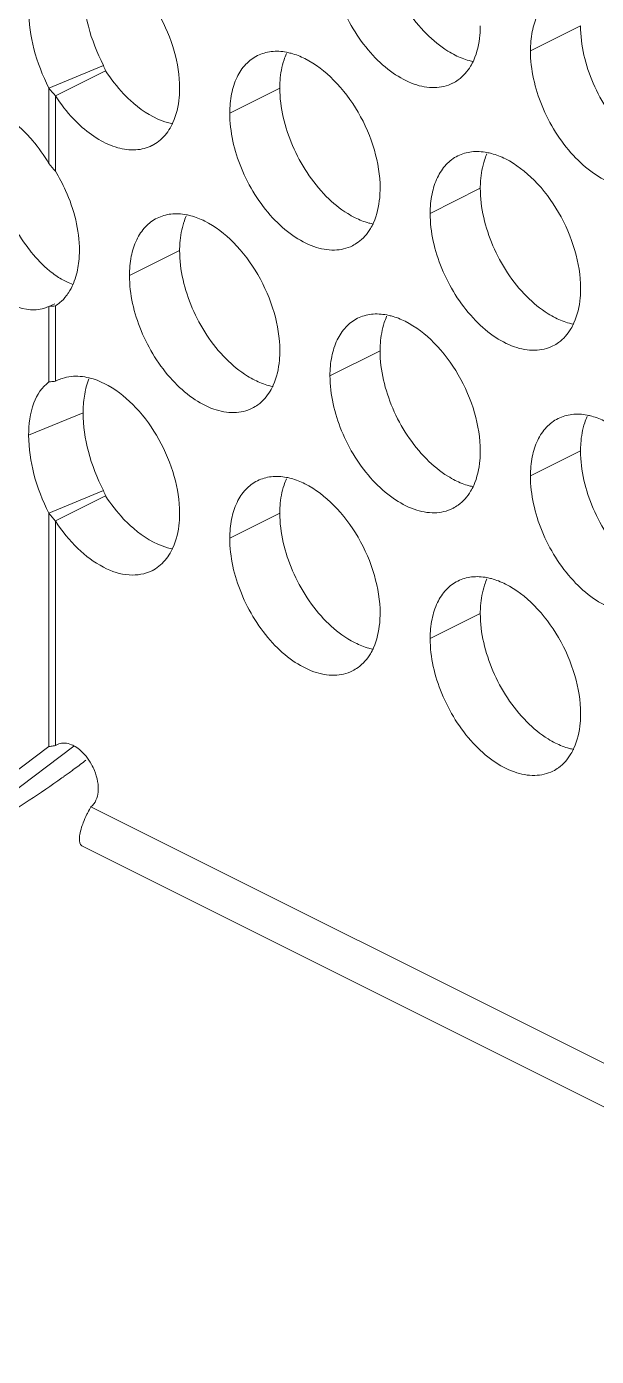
# Model space of a CAD drawing. Header units: millimetres. Extents: x 0 to 2524, y 0 to 1785.
# Drawn here: x 1808.52 to 1814.95, y 782.48 to 797.5 of the extents above; entities that cross this region are included whole.
import ezdxf

# ---------------------------------------------------------------- set-up
doc = ezdxf.new("R2010")
doc.units = ezdxf.units.MM
doc.header["$LTSCALE"] = 0.1
doc.layers.get('0').update_dxf_attribs({"lineweight": 13})
doc.layers.add('标注', color=251, linetype='Continuous', lineweight=9)

msp = doc.modelspace()

# ---------------------------------------------------------------- linework, layer by layer
for p, q in [((1807.679, 788.546), (1808.77, 789.368)), ((1808.294, 788.802), (1809.05, 789.371)), ((1808.865, 789.391), (1808.844, 789.379)), ((1808.866, 789.39), (1808.844, 789.379)), ((1809.037, 789.101), (1809.056, 789.115)), ((1809.244, 788.689), (1899.058, 743.782)), ((1809.141, 788.247), (1809.156, 788.24)), ((1899.37, 743.133), (1809.156, 788.24))]:
    msp.add_line(p, q)
for centre, radius, start, end in [((1808.441, 791.758), 2.413, 277.8367, 278.4103), ((1808.418, 791.912), 2.569, 278.4154, 279.5521), ((1802.727, 797.672), 10.643, 306.4887, 307.3757), ((1803.208, 797), 9.817, 302.9517, 305.5601), ((1802.949, 797.369), 10.268, 305.5363, 305.7092), ((1802.91, 797.424), 10.335, 305.7093, 306.0049), ((1802.856, 797.499), 10.428, 306.0049, 306.356), ((1803.459, 796.615), 9.358, 301.6085, 302.9471)]:
    msp.add_arc(centre, radius, start, end)
for points, knots in [([(1808.95, 789.408), (1808.943, 789.408), (1808.914, 789.409), (1808.884, 789.401), (1808.865, 789.392)], [0, 0, 0, 0, 0.261209, 1, 1, 1, 1]), ([(1809.051, 789.377), (1809.042, 789.381), (1809.011, 789.396), (1808.976, 789.406), (1808.95, 789.408)], [0, 0, 0, 0, 0.267818, 1, 1, 1, 1]), ([(1809.283, 789.099), (1809.274, 789.122), (1809.231, 789.21), (1809.169, 789.29), (1809.113, 789.335)], [0, 0, 0, 0, 0.259631, 1, 1, 1, 1]), ([(1809.244, 788.689), (1809.294, 788.725), (1809.334, 788.834), (1809.323, 788.977), (1809.3, 789.058), (1809.283, 789.099)], [0, 0, 0, 0, 0.425447, 0.699006, 1, 1, 1, 1]), ([(1809.198, 788.603), (1809.202, 788.61), (1809.216, 788.639), (1809.232, 788.668), (1809.244, 788.689)], [0, 0, 0, 0, 0.240635, 1, 1, 1, 1]), ([(1809.145, 788.478), (1809.149, 788.488), (1809.164, 788.53), (1809.183, 788.572), (1809.198, 788.603)], [0, 0, 0, 0, 0.230399, 1, 1, 1, 1]), ([(1809.141, 788.247), (1809.119, 788.263), (1809.11, 788.323), (1809.121, 788.399), (1809.136, 788.45), (1809.145, 788.478)], [0, 0, 0, 0, 0.342839, 0.630006, 1, 1, 1, 1])]:
    msp.add_open_spline(points, degree=3, knots=knots)
msp.add_open_spline([(1809.113, 789.335), (1809.094, 789.351), (1809.073, 789.365), (1809.051, 789.377)], degree=3)
at = {"layer": '标注'}
for p, q in [((1814.771, 797.505), (1814.205, 797.223)), ((1809.385, 797.059), (1808.77, 796.803)), ((1809.41, 796.997), (1808.844, 796.715)), ((1808.77, 796.803), (1808.77, 795.949)), ((1811.376, 796.802), (1810.811, 796.52)), ((1808.844, 796.715), (1808.844, 795.863)), ((1813.639, 795.671), (1813.073, 795.388)), ((1813.639, 795.671), (1813.073, 795.388)), ((1810.245, 794.968), (1809.679, 794.685)), ((1808.835, 794.365), (1808.77, 794.338)), ((1808.77, 794.338), (1808.745, 794.328)), ((1808.77, 794.338), (1808.77, 793.484)), ((1808.844, 794.343), (1808.844, 793.492)), ((1812.508, 793.837), (1811.942, 793.554)), ((1808.844, 793.492), (1808.86, 793.5)), ((1809.156, 793.137), (1808.541, 792.882)), ((1814.771, 792.705), (1814.205, 792.423)), ((1809.385, 792.259), (1808.77, 792.003)), ((1809.41, 792.197), (1808.844, 791.915)), ((1808.77, 792.003), (1808.77, 789.368)), ((1811.376, 792.002), (1810.811, 791.72)), ((1808.844, 791.915), (1808.844, 789.379)), ((1813.639, 790.871), (1813.073, 790.588))]:
    msp.add_line(p, q, dxfattribs=at)
for centre, radius, start, end in [((1812.121, 796.891), 0.734, 155.8796, 161.7803), ((1810.182, 797.344), 0.847, 199.7011, 204.1814), ((1809.652, 797.467), 1.104, 216.9719, 222.9731), ((1813.125, 797.262), 0.453, 296.5256, 305.9034), ((1809.729, 796.562), 0.457, 296.5685, 308.2187), ((1814.384, 795.76), 0.734, 155.8796, 161.7803), ((1814.384, 795.76), 0.734, 155.8796, 161.7803), ((1811.311, 798.065), 3.306, 219.7824, 221.7528), ((1810.99, 795.057), 0.734, 155.8796, 161.7803), ((1811.993, 795.428), 0.453, 296.5256, 305.9034), ((1809.385, 795.457), 0.94, 235.2265, 239.6574), ((1809.323, 795.352), 0.818, 239.6492, 244.5397), ((1808.594, 794.732), 0.462, 302.7451, 310.382), ((1813.252, 793.926), 0.734, 155.8796, 161.7803), ((1814.256, 794.296), 0.453, 296.5256, 305.9034), ((1814.256, 794.296), 0.453, 296.5256, 305.9034), ((1810.862, 793.593), 0.453, 296.5256, 305.9034), ((1815.515, 792.794), 0.734, 155.8796, 161.7803), ((1810.182, 792.544), 0.847, 199.7011, 204.1814), ((1812.121, 792.091), 0.734, 155.8796, 161.7803), ((1809.652, 792.667), 1.104, 216.9719, 222.9731), ((1813.125, 792.462), 0.453, 296.5256, 305.9034), ((1809.729, 791.762), 0.457, 296.5685, 308.2187), ((1814.384, 790.96), 0.734, 155.8796, 161.7803), ((1811.993, 790.628), 0.453, 296.5256, 305.9034), ((1814.256, 789.496), 0.453, 296.5256, 305.9034)]:
    msp.add_arc(centre, radius, start, end, dxfattribs=at)
for points, knots in [([(1813.032, 797.415), (1812.87, 797.578), (1812.619, 797.965), (1812.508, 798.415), (1812.508, 798.637)], [0, 0, 0, 0, 0.508684, 1, 1, 1, 1]), ([(1813.327, 796.856), (1813.265, 796.825), (1813.115, 796.791), (1812.877, 796.839), (1812.639, 796.97), (1812.331, 797.247), (1812.045, 797.71), (1811.942, 798.142), (1811.942, 798.354)], [0, 0, 0, 0, 0.090718, 0.191742, 0.308104, 0.439279, 0.725532, 1, 1, 1, 1]), ([(1809.439, 798.243), (1809.555, 798.178), (1809.775, 797.995), (1810.027, 797.641), (1810.198, 797.234), (1810.245, 796.943), (1810.245, 796.802)], [0, 0, 0, 0, 0.232666, 0.491415, 0.754834, 1, 1, 1, 1]), ([(1809.385, 797.059), (1809.312, 797.199), (1809.202, 797.485), (1809.156, 797.79), (1809.156, 797.937)], [0, 0, 0, 0, 0.517022, 1, 1, 1, 1]), ([(1814.205, 797.223), (1814.205, 797.295), (1814.217, 797.434), (1814.276, 797.625), (1814.375, 797.777), (1814.468, 797.847), (1814.517, 797.872)], [0, 0, 0, 0, 0.289235, 0.54966, 0.782932, 1, 1, 1, 1]), ([(1808.77, 796.803), (1808.697, 796.943), (1808.587, 797.23), (1808.541, 797.534), (1808.541, 797.682)], [0, 0, 0, 0, 0.517022, 1, 1, 1, 1]), ([(1813.356, 797.173), (1813.328, 797.188), (1813.21, 797.254), (1813.104, 797.341), (1813.032, 797.415)], [0, 0, 0, 0, 0.235002, 1, 1, 1, 1]), ([(1813.639, 797.505), (1813.639, 797.47), (1813.633, 797.338), (1813.604, 797.205), (1813.565, 797.117)], [0, 0, 0, 0, 0.268874, 1, 1, 1, 1]), ([(1815.294, 796.283), (1815.133, 796.446), (1814.882, 796.833), (1814.771, 797.284), (1814.771, 797.505)], [0, 0, 0, 0, 0.508684, 1, 1, 1, 1]), ([(1811.123, 797.169), (1811.171, 797.193), (1811.281, 797.224), (1811.395, 797.218), (1811.452, 797.207)], [0, 0, 0, 0, 0.482538, 1, 1, 1, 1]), ([(1815.59, 795.725), (1815.527, 795.694), (1815.377, 795.66), (1815.14, 795.708), (1814.901, 795.838), (1814.593, 796.116), (1814.307, 796.579), (1814.205, 797.011), (1814.205, 797.223)], [0, 0, 0, 0, 0.090718, 0.191742, 0.308104, 0.439279, 0.725532, 1, 1, 1, 1]), ([(1810.811, 796.52), (1810.811, 796.592), (1810.823, 796.731), (1810.882, 796.922), (1810.981, 797.074), (1811.074, 797.144), (1811.123, 797.169)], [0, 0, 0, 0, 0.289235, 0.54966, 0.782932, 1, 1, 1, 1]), ([(1811.376, 796.802), (1811.376, 796.831), (1811.38, 796.938), (1811.399, 797.046), (1811.424, 797.121)], [0, 0, 0, 0, 0.264225, 1, 1, 1, 1]), ([(1811.452, 797.207), (1811.469, 797.203), (1811.54, 797.187), (1811.609, 797.16), (1811.659, 797.135)], [0, 0, 0, 0, 0.238696, 1, 1, 1, 1]), ([(1811.659, 797.135), (1811.78, 797.074), (1812.01, 796.894), (1812.277, 796.536), (1812.458, 796.117), (1812.508, 795.816), (1812.508, 795.671)], [0, 0, 0, 0, 0.229676, 0.488215, 0.753207, 1, 1, 1, 1]), ([(1813.564, 797.101), (1813.547, 797.104), (1813.475, 797.121), (1813.406, 797.148), (1813.356, 797.173)], [0, 0, 0, 0, 0.238696, 1, 1, 1, 1]), ([(1813.565, 797.117), (1813.554, 797.094), (1813.511, 797.01), (1813.447, 796.936), (1813.391, 796.895)], [0, 0, 0, 0, 0.265525, 1, 1, 1, 1]), ([(1809.688, 796.664), (1809.662, 796.687), (1809.559, 796.789), (1809.469, 796.905), (1809.41, 796.997)], [0, 0, 0, 0, 0.242059, 1, 1, 1, 1]), ([(1810.245, 796.802), (1810.245, 796.767), (1810.239, 796.634), (1810.21, 796.501), (1810.17, 796.412)], [0, 0, 0, 0, 0.269039, 1, 1, 1, 1]), ([(1811.9, 795.58), (1811.739, 795.743), (1811.488, 796.13), (1811.376, 796.581), (1811.376, 796.802)], [0, 0, 0, 0, 0.508684, 1, 1, 1, 1]), ([(1809.122, 796.381), (1809.096, 796.404), (1808.993, 796.507), (1808.903, 796.622), (1808.844, 796.715)], [0, 0, 0, 0, 0.242059, 1, 1, 1, 1]), ([(1810.168, 796.399), (1810.127, 796.407), (1809.949, 796.458), (1809.793, 796.567), (1809.688, 796.664)], [0, 0, 0, 0, 0.225674, 1, 1, 1, 1]), ([(1808.193, 796.522), (1808.221, 796.51), (1808.341, 796.448), (1808.446, 796.36), (1808.518, 796.286)], [0, 0, 0, 0, 0.228039, 1, 1, 1, 1]), ([(1812.196, 795.022), (1812.133, 794.991), (1811.983, 794.957), (1811.746, 795.005), (1811.507, 795.135), (1811.199, 795.413), (1810.913, 795.876), (1810.811, 796.308), (1810.811, 796.52)], [0, 0, 0, 0, 0.090718, 0.191742, 0.308104, 0.439279, 0.725532, 1, 1, 1, 1]), ([(1809.933, 796.153), (1809.877, 796.125), (1809.745, 796.092), (1809.534, 796.121), (1809.319, 796.22), (1809.187, 796.321), (1809.122, 796.381)], [0, 0, 0, 0, 0.211276, 0.44254, 0.704896, 1, 1, 1, 1]), ([(1810.17, 796.412), (1810.16, 796.391), (1810.12, 796.313), (1810.062, 796.243), (1810.011, 796.203)], [0, 0, 0, 0, 0.264539, 1, 1, 1, 1]), ([(1808.518, 796.286), (1808.541, 796.261), (1808.635, 796.157), (1808.716, 796.041), (1808.77, 795.949)], [0, 0, 0, 0, 0.239558, 1, 1, 1, 1]), ([(1813.073, 795.388), (1813.073, 795.461), (1813.086, 795.6), (1813.145, 795.79), (1813.244, 795.942), (1813.336, 796.013), (1813.385, 796.037)], [0, 0, 0, 0, 0.289235, 0.54966, 0.782932, 1, 1, 1, 1]), ([(1813.073, 795.388), (1813.073, 795.461), (1813.086, 795.6), (1813.145, 795.79), (1813.244, 795.942), (1813.336, 796.013), (1813.385, 796.037)], [0, 0, 0, 0, 0.289235, 0.54966, 0.782932, 1, 1, 1, 1]), ([(1813.385, 796.037), (1813.434, 796.061), (1813.544, 796.093), (1813.657, 796.086), (1813.714, 796.075)], [0, 0, 0, 0, 0.482538, 1, 1, 1, 1]), ([(1813.385, 796.037), (1813.434, 796.061), (1813.544, 796.093), (1813.657, 796.086), (1813.714, 796.075)], [0, 0, 0, 0, 0.482538, 1, 1, 1, 1]), ([(1813.714, 796.075), (1813.732, 796.072), (1813.803, 796.056), (1813.872, 796.028), (1813.922, 796.003)], [0, 0, 0, 0, 0.238696, 1, 1, 1, 1]), ([(1813.714, 796.075), (1813.732, 796.072), (1813.803, 796.056), (1813.872, 796.028), (1813.922, 796.003)], [0, 0, 0, 0, 0.238696, 1, 1, 1, 1]), ([(1808.518, 794.305), (1808.387, 794.327), (1808.113, 794.488), (1807.804, 794.871), (1807.582, 795.359), (1807.518, 795.721), (1807.518, 795.897)], [0, 0, 0, 0, 0.200223, 0.454809, 0.735097, 1, 1, 1, 1]), ([(1808.844, 795.863), (1808.886, 795.793), (1809.032, 795.516), (1809.114, 795.2), (1809.114, 794.968)], [0, 0, 0, 0, 0.260955, 1, 1, 1, 1]), ([(1813.639, 795.671), (1813.639, 795.7), (1813.643, 795.807), (1813.662, 795.914), (1813.687, 795.99)], [0, 0, 0, 0, 0.264225, 1, 1, 1, 1]), ([(1813.639, 795.671), (1813.639, 795.7), (1813.643, 795.807), (1813.662, 795.914), (1813.687, 795.99)], [0, 0, 0, 0, 0.264225, 1, 1, 1, 1]), ([(1813.922, 796.003), (1814.043, 795.943), (1814.273, 795.763), (1814.539, 795.404), (1814.721, 794.986), (1814.771, 794.685), (1814.771, 794.54)], [0, 0, 0, 0, 0.229676, 0.488215, 0.753207, 1, 1, 1, 1]), ([(1813.922, 796.003), (1814.043, 795.943), (1814.273, 795.763), (1814.539, 795.404), (1814.721, 794.986), (1814.771, 794.685), (1814.771, 794.54)], [0, 0, 0, 0, 0.229676, 0.488215, 0.753207, 1, 1, 1, 1]), ([(1812.225, 795.339), (1812.197, 795.353), (1812.079, 795.42), (1811.973, 795.507), (1811.9, 795.58)], [0, 0, 0, 0, 0.235002, 1, 1, 1, 1]), ([(1812.508, 795.671), (1812.508, 795.635), (1812.502, 795.503), (1812.473, 795.371), (1812.433, 795.282)], [0, 0, 0, 0, 0.268874, 1, 1, 1, 1]), ([(1814.163, 794.449), (1814.001, 794.612), (1813.75, 794.999), (1813.639, 795.45), (1813.639, 795.671)], [0, 0, 0, 0, 0.508684, 1, 1, 1, 1]), ([(1814.163, 794.449), (1814.001, 794.612), (1813.75, 794.999), (1813.639, 795.45), (1813.639, 795.671)], [0, 0, 0, 0, 0.508684, 1, 1, 1, 1]), ([(1808.571, 794.95), (1808.549, 794.977), (1808.462, 795.093), (1808.388, 795.219), (1808.34, 795.318)], [0, 0, 0, 0, 0.242274, 1, 1, 1, 1]), ([(1809.679, 794.685), (1809.679, 794.758), (1809.691, 794.897), (1809.75, 795.087), (1809.85, 795.239), (1809.942, 795.31), (1809.991, 795.334)], [0, 0, 0, 0, 0.289235, 0.54966, 0.782932, 1, 1, 1, 1]), ([(1809.991, 795.334), (1810.04, 795.358), (1810.15, 795.39), (1810.263, 795.383), (1810.32, 795.372)], [0, 0, 0, 0, 0.482538, 1, 1, 1, 1]), ([(1810.245, 794.968), (1810.245, 794.997), (1810.249, 795.104), (1810.268, 795.211), (1810.292, 795.287)], [0, 0, 0, 0, 0.264225, 1, 1, 1, 1]), ([(1810.32, 795.372), (1810.337, 795.369), (1810.409, 795.353), (1810.478, 795.325), (1810.528, 795.3)], [0, 0, 0, 0, 0.238696, 1, 1, 1, 1]), ([(1810.528, 795.3), (1810.649, 795.24), (1810.879, 795.06), (1811.145, 794.702), (1811.326, 794.283), (1811.376, 793.982), (1811.376, 793.837)], [0, 0, 0, 0, 0.229676, 0.488215, 0.753207, 1, 1, 1, 1]), ([(1812.433, 795.267), (1812.415, 795.27), (1812.344, 795.287), (1812.275, 795.314), (1812.225, 795.339)], [0, 0, 0, 0, 0.238696, 1, 1, 1, 1]), ([(1812.433, 795.282), (1812.423, 795.259), (1812.38, 795.175), (1812.316, 795.101), (1812.259, 795.061)], [0, 0, 0, 0, 0.265525, 1, 1, 1, 1]), ([(1814.459, 793.891), (1814.396, 793.86), (1814.246, 793.826), (1814.008, 793.873), (1813.77, 794.004), (1813.462, 794.282), (1813.176, 794.744), (1813.073, 795.177), (1813.073, 795.388)], [0, 0, 0, 0, 0.090718, 0.191742, 0.308104, 0.439279, 0.725532, 1, 1, 1, 1]), ([(1814.459, 793.891), (1814.396, 793.86), (1814.246, 793.826), (1814.008, 793.873), (1813.77, 794.004), (1813.462, 794.282), (1813.176, 794.744), (1813.073, 795.177), (1813.073, 795.388)], [0, 0, 0, 0, 0.090718, 0.191742, 0.308104, 0.439279, 0.725532, 1, 1, 1, 1]), ([(1809.114, 794.968), (1809.114, 794.945), (1809.111, 794.855), (1809.098, 794.765), (1809.081, 794.701)], [0, 0, 0, 0, 0.261757, 1, 1, 1, 1]), ([(1810.769, 793.746), (1810.607, 793.909), (1810.356, 794.296), (1810.245, 794.747), (1810.245, 794.968)], [0, 0, 0, 0, 0.508684, 1, 1, 1, 1]), ([(1808.848, 794.685), (1808.824, 794.702), (1808.722, 794.78), (1808.633, 794.873), (1808.571, 794.95)], [0, 0, 0, 0, 0.233653, 1, 1, 1, 1]), ([(1811.065, 793.188), (1811.002, 793.157), (1810.852, 793.123), (1810.614, 793.17), (1810.376, 793.301), (1810.068, 793.579), (1809.782, 794.041), (1809.679, 794.474), (1809.679, 794.685)], [0, 0, 0, 0, 0.090718, 0.191742, 0.308104, 0.439279, 0.725532, 1, 1, 1, 1]), ([(1814.771, 794.54), (1814.771, 794.504), (1814.765, 794.372), (1814.736, 794.239), (1814.696, 794.151)], [0, 0, 0, 0, 0.268874, 1, 1, 1, 1]), ([(1814.771, 794.54), (1814.771, 794.504), (1814.765, 794.372), (1814.736, 794.239), (1814.696, 794.151)], [0, 0, 0, 0, 0.268874, 1, 1, 1, 1]), ([(1808.99, 794.49), (1808.983, 794.479), (1808.955, 794.439), (1808.921, 794.403), (1808.893, 794.38)], [0, 0, 0, 0, 0.256974, 1, 1, 1, 1]), ([(1814.488, 794.208), (1814.459, 794.222), (1814.341, 794.288), (1814.236, 794.376), (1814.163, 794.449)], [0, 0, 0, 0, 0.235002, 1, 1, 1, 1]), ([(1814.488, 794.208), (1814.459, 794.222), (1814.341, 794.288), (1814.236, 794.376), (1814.163, 794.449)], [0, 0, 0, 0, 0.235002, 1, 1, 1, 1]), ([(1808.745, 794.327), (1808.728, 794.32), (1808.655, 794.296), (1808.575, 794.295), (1808.518, 794.305)], [0, 0, 0, 0, 0.241531, 1, 1, 1, 1]), ([(1812.254, 794.203), (1812.302, 794.227), (1812.412, 794.259), (1812.526, 794.252), (1812.583, 794.241)], [0, 0, 0, 0, 0.482538, 1, 1, 1, 1]), ([(1812.583, 794.241), (1812.6, 794.238), (1812.672, 794.221), (1812.741, 794.194), (1812.791, 794.169)], [0, 0, 0, 0, 0.238696, 1, 1, 1, 1]), ([(1811.942, 793.554), (1811.942, 793.627), (1811.954, 793.766), (1812.013, 793.956), (1812.113, 794.108), (1812.205, 794.179), (1812.254, 794.203)], [0, 0, 0, 0, 0.289235, 0.54966, 0.782932, 1, 1, 1, 1]), ([(1812.508, 793.837), (1812.508, 793.865), (1812.512, 793.973), (1812.53, 794.08), (1812.555, 794.155)], [0, 0, 0, 0, 0.264225, 1, 1, 1, 1]), ([(1812.791, 794.169), (1812.911, 794.109), (1813.142, 793.928), (1813.408, 793.57), (1813.589, 793.151), (1813.639, 792.85), (1813.639, 792.705)], [0, 0, 0, 0, 0.229676, 0.488215, 0.753207, 1, 1, 1, 1]), ([(1814.695, 794.135), (1814.678, 794.139), (1814.607, 794.155), (1814.538, 794.183), (1814.488, 794.208)], [0, 0, 0, 0, 0.238696, 1, 1, 1, 1]), ([(1814.695, 794.135), (1814.678, 794.139), (1814.607, 794.155), (1814.538, 794.183), (1814.488, 794.208)], [0, 0, 0, 0, 0.238696, 1, 1, 1, 1]), ([(1814.696, 794.151), (1814.686, 794.128), (1814.642, 794.044), (1814.578, 793.97), (1814.522, 793.929)], [0, 0, 0, 0, 0.265525, 1, 1, 1, 1]), ([(1814.696, 794.151), (1814.686, 794.128), (1814.642, 794.044), (1814.578, 793.97), (1814.522, 793.929)], [0, 0, 0, 0, 0.265525, 1, 1, 1, 1]), ([(1811.376, 793.837), (1811.376, 793.801), (1811.371, 793.669), (1811.342, 793.536), (1811.302, 793.448)], [0, 0, 0, 0, 0.268874, 1, 1, 1, 1]), ([(1813.032, 792.615), (1812.87, 792.778), (1812.619, 793.165), (1812.508, 793.615), (1812.508, 793.837)], [0, 0, 0, 0, 0.508684, 1, 1, 1, 1]), ([(1811.094, 793.505), (1811.065, 793.519), (1810.947, 793.585), (1810.842, 793.673), (1810.769, 793.746)], [0, 0, 0, 0, 0.235002, 1, 1, 1, 1]), ([(1808.541, 792.882), (1808.541, 793.005), (1808.566, 793.228), (1808.691, 793.427), (1808.77, 793.484)], [0, 0, 0, 0, 0.559656, 1, 1, 1, 1]), ([(1808.77, 793.484), (1808.775, 793.485), (1808.8, 793.488), (1808.825, 793.49), (1808.844, 793.492)], [0, 0, 0, 0, 0.235256, 1, 1, 1, 1]), ([(1808.86, 793.5), (1808.879, 793.51), (1808.962, 793.544), (1809.055, 793.553), (1809.122, 793.547)], [0, 0, 0, 0, 0.242859, 1, 1, 1, 1]), ([(1809.183, 793.395), (1809.186, 793.406), (1809.196, 793.449), (1809.21, 793.49), (1809.222, 793.52)], [0, 0, 0, 0, 0.258964, 1, 1, 1, 1]), ([(1809.313, 793.503), (1809.323, 793.499), (1809.367, 793.481), (1809.409, 793.461), (1809.439, 793.443)], [0, 0, 0, 0, 0.243168, 1, 1, 1, 1]), ([(1811.301, 793.432), (1811.284, 793.436), (1811.213, 793.452), (1811.144, 793.48), (1811.094, 793.505)], [0, 0, 0, 0, 0.238696, 1, 1, 1, 1]), ([(1813.327, 792.056), (1813.265, 792.025), (1813.115, 791.991), (1812.877, 792.039), (1812.639, 792.17), (1812.331, 792.447), (1812.045, 792.91), (1811.942, 793.342), (1811.942, 793.554)], [0, 0, 0, 0, 0.090718, 0.191742, 0.308104, 0.439279, 0.725532, 1, 1, 1, 1]), ([(1809.156, 793.137), (1809.156, 793.16), (1809.158, 793.247), (1809.169, 793.333), (1809.183, 793.395)], [0, 0, 0, 0, 0.262705, 1, 1, 1, 1]), ([(1809.439, 793.443), (1809.555, 793.378), (1809.775, 793.195), (1810.027, 792.841), (1810.198, 792.434), (1810.245, 792.143), (1810.245, 792.002)], [0, 0, 0, 0, 0.232666, 0.491415, 0.754834, 1, 1, 1, 1]), ([(1811.302, 793.448), (1811.292, 793.425), (1811.248, 793.341), (1811.184, 793.267), (1811.128, 793.226)], [0, 0, 0, 0, 0.265525, 1, 1, 1, 1]), ([(1809.385, 792.259), (1809.312, 792.399), (1809.202, 792.685), (1809.156, 792.99), (1809.156, 793.137)], [0, 0, 0, 0, 0.517022, 1, 1, 1, 1]), ([(1814.205, 792.423), (1814.205, 792.495), (1814.217, 792.634), (1814.276, 792.825), (1814.375, 792.977), (1814.468, 793.047), (1814.517, 793.072)], [0, 0, 0, 0, 0.289235, 0.54966, 0.782932, 1, 1, 1, 1]), ([(1814.517, 793.072), (1814.565, 793.096), (1814.675, 793.127), (1814.789, 793.121), (1814.846, 793.11)], [0, 0, 0, 0, 0.482538, 1, 1, 1, 1]), ([(1814.771, 792.705), (1814.771, 792.734), (1814.774, 792.841), (1814.793, 792.949), (1814.818, 793.024)], [0, 0, 0, 0, 0.264225, 1, 1, 1, 1]), ([(1814.846, 793.11), (1814.863, 793.106), (1814.934, 793.09), (1815.003, 793.063), (1815.053, 793.038)], [0, 0, 0, 0, 0.238696, 1, 1, 1, 1]), ([(1808.77, 792.003), (1808.697, 792.143), (1808.587, 792.43), (1808.541, 792.734), (1808.541, 792.882)], [0, 0, 0, 0, 0.517022, 1, 1, 1, 1]), ([(1813.356, 792.373), (1813.328, 792.388), (1813.21, 792.454), (1813.104, 792.541), (1813.032, 792.615)], [0, 0, 0, 0, 0.235002, 1, 1, 1, 1]), ([(1813.639, 792.705), (1813.639, 792.67), (1813.633, 792.538), (1813.604, 792.405), (1813.565, 792.317)], [0, 0, 0, 0, 0.268874, 1, 1, 1, 1]), ([(1815.294, 791.483), (1815.133, 791.646), (1814.882, 792.033), (1814.771, 792.484), (1814.771, 792.705)], [0, 0, 0, 0, 0.508684, 1, 1, 1, 1]), ([(1811.123, 792.369), (1811.171, 792.393), (1811.281, 792.424), (1811.395, 792.418), (1811.452, 792.407)], [0, 0, 0, 0, 0.482538, 1, 1, 1, 1]), ([(1815.59, 790.925), (1815.527, 790.894), (1815.377, 790.86), (1815.14, 790.908), (1814.901, 791.038), (1814.593, 791.316), (1814.307, 791.779), (1814.205, 792.211), (1814.205, 792.423)], [0, 0, 0, 0, 0.090718, 0.191742, 0.308104, 0.439279, 0.725532, 1, 1, 1, 1]), ([(1810.811, 791.72), (1810.811, 791.792), (1810.823, 791.931), (1810.882, 792.122), (1810.981, 792.274), (1811.074, 792.344), (1811.123, 792.369)], [0, 0, 0, 0, 0.289235, 0.54966, 0.782932, 1, 1, 1, 1]), ([(1811.376, 792.002), (1811.376, 792.031), (1811.38, 792.138), (1811.399, 792.246), (1811.424, 792.321)], [0, 0, 0, 0, 0.264225, 1, 1, 1, 1]), ([(1811.452, 792.407), (1811.469, 792.403), (1811.54, 792.387), (1811.609, 792.36), (1811.659, 792.335)], [0, 0, 0, 0, 0.238696, 1, 1, 1, 1]), ([(1811.659, 792.335), (1811.78, 792.274), (1812.01, 792.094), (1812.277, 791.736), (1812.458, 791.317), (1812.508, 791.016), (1812.508, 790.871)], [0, 0, 0, 0, 0.229676, 0.488215, 0.753207, 1, 1, 1, 1]), ([(1813.564, 792.301), (1813.547, 792.304), (1813.475, 792.321), (1813.406, 792.348), (1813.356, 792.373)], [0, 0, 0, 0, 0.238696, 1, 1, 1, 1]), ([(1813.565, 792.317), (1813.554, 792.294), (1813.511, 792.21), (1813.447, 792.136), (1813.391, 792.095)], [0, 0, 0, 0, 0.265525, 1, 1, 1, 1]), ([(1809.688, 791.864), (1809.662, 791.887), (1809.559, 791.989), (1809.469, 792.105), (1809.41, 792.197)], [0, 0, 0, 0, 0.242059, 1, 1, 1, 1]), ([(1810.245, 792.002), (1810.245, 791.967), (1810.239, 791.834), (1810.21, 791.701), (1810.17, 791.612)], [0, 0, 0, 0, 0.269039, 1, 1, 1, 1]), ([(1811.9, 790.78), (1811.739, 790.943), (1811.488, 791.33), (1811.376, 791.781), (1811.376, 792.002)], [0, 0, 0, 0, 0.508684, 1, 1, 1, 1]), ([(1809.933, 791.353), (1809.855, 791.315), (1809.659, 791.283), (1809.361, 791.386), (1809.076, 791.603), (1808.916, 791.802), (1808.844, 791.915)], [0, 0, 0, 0, 0.197389, 0.426521, 0.697343, 1, 1, 1, 1]), ([(1810.168, 791.599), (1810.127, 791.607), (1809.949, 791.658), (1809.793, 791.767), (1809.688, 791.864)], [0, 0, 0, 0, 0.225674, 1, 1, 1, 1]), ([(1812.196, 790.222), (1812.133, 790.191), (1811.983, 790.157), (1811.746, 790.205), (1811.507, 790.335), (1811.199, 790.613), (1810.913, 791.076), (1810.811, 791.508), (1810.811, 791.72)], [0, 0, 0, 0, 0.090718, 0.191742, 0.308104, 0.439279, 0.725532, 1, 1, 1, 1]), ([(1810.17, 791.612), (1810.16, 791.591), (1810.12, 791.513), (1810.062, 791.443), (1810.011, 791.403)], [0, 0, 0, 0, 0.264539, 1, 1, 1, 1]), ([(1813.073, 790.588), (1813.073, 790.661), (1813.086, 790.8), (1813.145, 790.99), (1813.244, 791.142), (1813.336, 791.213), (1813.385, 791.237)], [0, 0, 0, 0, 0.289235, 0.54966, 0.782932, 1, 1, 1, 1]), ([(1813.385, 791.237), (1813.434, 791.261), (1813.544, 791.293), (1813.657, 791.286), (1813.714, 791.275)], [0, 0, 0, 0, 0.482538, 1, 1, 1, 1]), ([(1813.714, 791.275), (1813.732, 791.272), (1813.803, 791.256), (1813.872, 791.228), (1813.922, 791.203)], [0, 0, 0, 0, 0.238696, 1, 1, 1, 1]), ([(1813.639, 790.871), (1813.639, 790.9), (1813.643, 791.007), (1813.662, 791.114), (1813.687, 791.19)], [0, 0, 0, 0, 0.264225, 1, 1, 1, 1]), ([(1813.922, 791.203), (1814.043, 791.143), (1814.273, 790.963), (1814.539, 790.604), (1814.721, 790.186), (1814.771, 789.885), (1814.771, 789.74)], [0, 0, 0, 0, 0.229676, 0.488215, 0.753207, 1, 1, 1, 1]), ([(1812.225, 790.539), (1812.197, 790.553), (1812.079, 790.62), (1811.973, 790.707), (1811.9, 790.78)], [0, 0, 0, 0, 0.235002, 1, 1, 1, 1]), ([(1812.508, 790.871), (1812.508, 790.835), (1812.502, 790.703), (1812.473, 790.571), (1812.433, 790.482)], [0, 0, 0, 0, 0.268874, 1, 1, 1, 1]), ([(1814.163, 789.649), (1814.001, 789.812), (1813.75, 790.199), (1813.639, 790.65), (1813.639, 790.871)], [0, 0, 0, 0, 0.508684, 1, 1, 1, 1]), ([(1812.433, 790.467), (1812.415, 790.47), (1812.344, 790.487), (1812.275, 790.514), (1812.225, 790.539)], [0, 0, 0, 0, 0.238696, 1, 1, 1, 1]), ([(1812.433, 790.482), (1812.423, 790.459), (1812.38, 790.375), (1812.316, 790.301), (1812.259, 790.261)], [0, 0, 0, 0, 0.265525, 1, 1, 1, 1]), ([(1814.459, 789.091), (1814.396, 789.06), (1814.246, 789.026), (1814.008, 789.073), (1813.77, 789.204), (1813.462, 789.482), (1813.176, 789.944), (1813.073, 790.377), (1813.073, 790.588)], [0, 0, 0, 0, 0.090718, 0.191742, 0.308104, 0.439279, 0.725532, 1, 1, 1, 1]), ([(1814.771, 789.74), (1814.771, 789.704), (1814.765, 789.572), (1814.736, 789.439), (1814.696, 789.351)], [0, 0, 0, 0, 0.268874, 1, 1, 1, 1]), ([(1814.488, 789.408), (1814.459, 789.422), (1814.341, 789.488), (1814.236, 789.576), (1814.163, 789.649)], [0, 0, 0, 0, 0.235002, 1, 1, 1, 1]), ([(1814.695, 789.335), (1814.678, 789.339), (1814.607, 789.355), (1814.538, 789.383), (1814.488, 789.408)], [0, 0, 0, 0, 0.238696, 1, 1, 1, 1]), ([(1814.696, 789.351), (1814.686, 789.328), (1814.642, 789.244), (1814.578, 789.17), (1814.522, 789.129)], [0, 0, 0, 0, 0.265525, 1, 1, 1, 1])]:
    msp.add_open_spline(points, degree=3, knots=knots, dxfattribs=at)
for points in [[(1809.081, 794.701), (1809.072, 794.665), (1809.06, 794.629), (1809.046, 794.595)], [(1809.041, 794.585), (1809.017, 794.593), (1808.994, 794.603), (1808.971, 794.613)], [(1809.046, 794.595), (1809.03, 794.558), (1809.012, 794.523), (1808.99, 794.49)], [(1808.844, 794.343), (1808.819, 794.34), (1808.794, 794.338), (1808.77, 794.338)], [(1809.122, 793.547), (1809.157, 793.545), (1809.191, 793.539), (1809.225, 793.53)], [(1809.225, 793.53), (1809.255, 793.523), (1809.284, 793.514), (1809.313, 793.503)]]:
    msp.add_open_spline(points, degree=3, dxfattribs=at)

doc.saveas('drawing.dxf')
